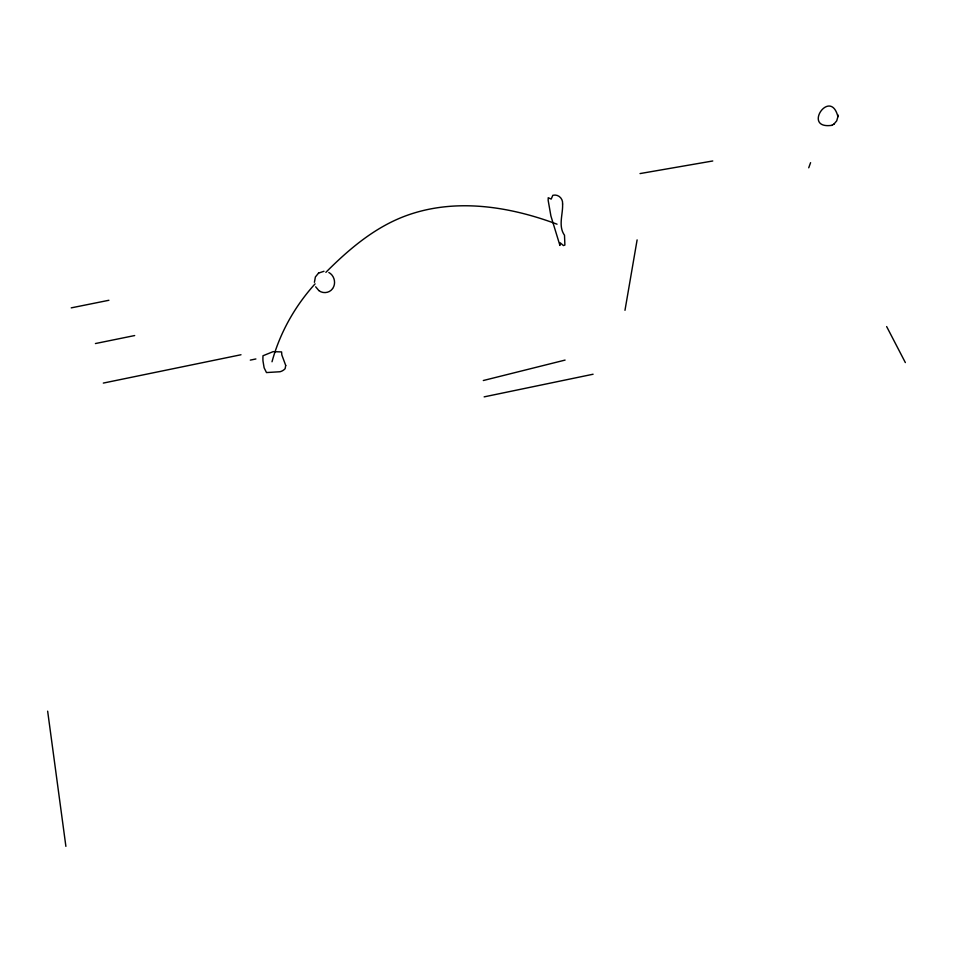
<?xml version="1.0" encoding="UTF-8"?>
<svg xmlns="http://www.w3.org/2000/svg" width="953" height="953" viewBox="0 0 953 953"><rect width="100%" height="100%" fill="white"/><g stroke="black" fill="none" stroke-linecap="round" stroke-linejoin="round"><path stroke-width="1.43" d="M328.833 272.498C334.384 275.393 336.349 283.339 332.704 288.449M837.925 116.671C830.385 86.83 801.413 129.775 832.017 125.308M833.923 124.14L836.71 120.852L837.925 116.6M624.977 310.309L637.116 239.894M314.407 282.314L315.395 276.942L318.612 273.046M272.01 361.771C279.884 332.811 294.977 306.056 315.086 283.851M808.728 167.799L810.586 162.665M319.1 290.76C323.174 293.858 329.619 292.94 332.526 288.688M325.866 272.344C349.668 248.447 376.316 225.932 408.67 214.794C457.047 198.021 510.165 206.634 557.04 224.193M831.826 125.403L834.125 123.985M318.516 273.106L323.996 271.271M483.314 380.521L565.081 360.079M484.148 396.865L593.088 374.231M103.317 383.082L240.99 354.754M250.305 360.115L255.892 358.959M95.431 343.545L134.671 335.551M71.225 307.867L108.904 300.278M640.035 173.577L712.761 160.974M315.669 286.805L318.862 290.582M886.647 326.569L905.35 362.581M47.65 711.164L65.888 846.359M837.878 114.837L837.949 115.813M562.592 204.002C563.08 214.318 557.958 226.028 564.498 235.248L564.891 245.04L563.473 245.588L560.138 242.741L559.923 245.421L550.905 215.962L548.166 200.368L548.225 197.712L551.191 199.082L552.835 195.294C558.315 193.935 563.14 198.51 562.592 204.002M285.721 365.452L285.126 368.704L283.911 369.812A10.066 9.089 -10.9 0 1 279.991 371.741L266.483 372.563L264.124 367.798L262.98 360.949A49.27 44.565 -8.9 0 1 263.004 355.755L273.106 351.657L281.588 351.919L281.838 354.981L285.721 365.452"/></g></svg>
